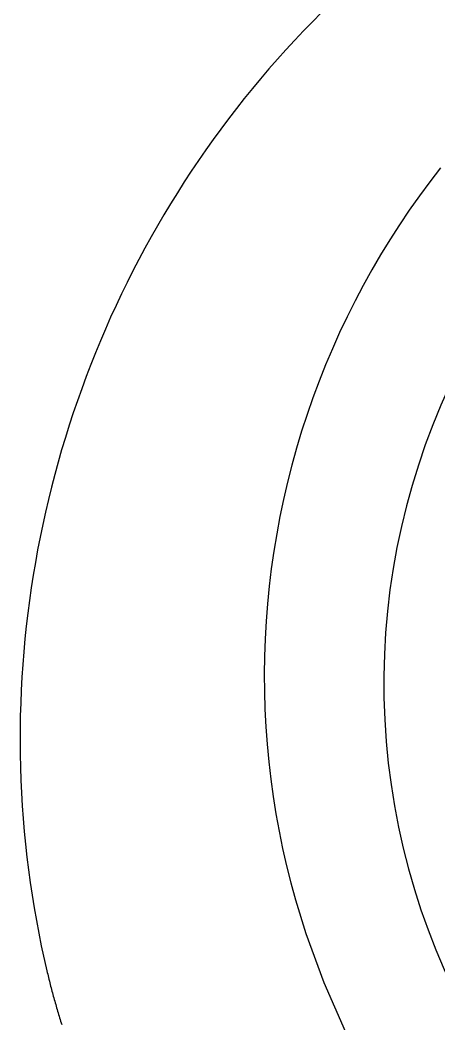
# Model space of a CAD drawing. Extents: x 527 to 614, y 487 to 635.
# Drawn here: x 563.046 to 564.798, y 507.548 to 511.745 of the extents above; entities that cross this region are included whole.
import ezdxf

# ---------------------------------------------------------------- set-up
doc = ezdxf.new("R2010")
doc.units = 0
doc.header["$MEASUREMENT"] = 0
doc.layers.add('1', color=4, linetype='Continuous')
doc.layers.add('SPA', color=2, linetype='Continuous')

# ---------------------------------------------------------------- blocks, each defined once
blk = doc.blocks.new('main_control')
at = {"color": 4, "linetype": 'Continuous'}
blk.add_arc((8.171, 15.6926), 2.952, 127.2, 238.6532, dxfattribs=at)
blk = doc.blocks.new('2010VANGUARD')
at = {"layer": '1', "color": 3, "linetype": 'Continuous'}
for points in [[(37.4063, 6.75), (37.3685, 6.712), (37.3311, 6.6734), (37.2943, 6.6344), (37.2579, 6.5949), (37.222, 6.555), (37.1867, 6.5146), (37.1518, 6.4737), (37.1175, 6.4324), (37.0836, 6.3907), (37.0504, 6.3485), (37.0176, 6.3059), (36.9854, 6.263), (36.9537, 6.2196), (36.9225, 6.1758), (36.892, 6.1316), (36.8619, 6.087), (36.8325, 6.0421), (36.8036, 5.9968), (36.7753, 5.9511), (36.7475, 5.9051), (36.7204, 5.8588), (36.6938, 5.8121), (36.6678, 5.765), (36.6424, 5.7177), (36.6176, 5.67), (36.5934, 5.622), (36.5698, 5.5737), (36.5468, 5.5251), (36.5244, 5.4763), (36.5026, 5.4271), (36.4815, 5.3777), (36.4609, 5.328), (36.441, 5.2781), (36.4217, 5.2279), (36.4031, 5.1775), (36.385, 5.1268), (36.3676, 5.076), (36.3509, 5.0249), (36.3348, 4.9736), (36.3193, 4.9221), (36.3045, 4.8704), (36.2903, 4.8185), (36.2768, 4.7665), (36.2639, 4.7143), (36.2517, 4.6619), (36.2401, 4.6094), (36.2292, 4.5568), (36.2189, 4.504), (36.2094, 4.4511), (36.2004, 4.3981), (36.1922, 4.3449), (36.1846, 4.2917), (36.1776, 4.2384), (36.1714, 4.185), (36.1658, 4.1315), (36.1609, 4.078), (36.1566, 4.0244), (36.1531, 3.9708), (36.1502, 3.9171), (36.148, 3.8634), (36.1464, 3.8096), (36.1455, 3.7559), (36.1454, 3.7021), (36.1458, 3.6484), (36.147, 3.5946), (36.1488, 3.5409), (36.1514, 3.4872), (36.1545, 3.4336), (36.1584, 3.38), (36.163, 3.3264), (36.1682, 3.2729), (36.1741, 3.2195), (36.1807, 3.1662), (36.1879, 3.1129), (36.1959, 3.0598), (36.2045, 3.0068), (36.2138, 2.9538), (36.2237, 2.901), (36.2343, 2.8484), (36.2576, 2.7435)], [(36.2576, 2.7435), (36.2593, 2.7364), (36.261, 2.7294), (36.2627, 2.7223), (36.2644, 2.7152), (36.2662, 2.7082), (36.2679, 2.7011), (36.2697, 2.6941), (36.2715, 2.687), (36.2733, 2.68), (36.2751, 2.6729), (36.277, 2.6659), (36.2788, 2.6589), (36.2807, 2.6519), (36.2826, 2.6449), (36.2845, 2.6378), (36.2865, 2.6308), (36.2884, 2.6239), (36.2904, 2.6169), (36.2924, 2.6099), (36.2944, 2.6029), (36.2964, 2.5959), (36.2984, 2.589), (36.3004, 2.582), (36.3025, 2.5751), (36.3046, 2.5681), (36.3067, 2.5612), (36.3088, 2.5543), (36.3109, 2.5474), (36.3131, 2.5405), (36.3152, 2.5335), (36.3174, 2.5267), (36.3196, 2.5198)]]:
    blk.add_lwpolyline(points, dxfattribs=at)
at = {"layer": 'SPA'}
for points in [[(37.9047, 6.1014), (37.8597, 6.0431), (37.816, 5.9838), (37.7735, 5.9236), (37.7324, 5.8625), (37.6925, 5.8005), (37.654, 5.7377), (37.6169, 5.6741), (37.5811, 5.6097), (37.5467, 5.5445), (37.5137, 5.4786), (37.4821, 5.412), (37.452, 5.3448), (37.4233, 5.2769), (37.3961, 5.2084), (37.3703, 5.1394), (37.3461, 5.0698), (37.3234, 4.9997), (37.3021, 4.9291), (37.2825, 4.8581), (37.2643, 4.7867), (37.2477, 4.715), (37.2326, 4.6429), (37.219, 4.5705), (37.207, 4.4978), (37.1966, 4.4249), (37.1877, 4.3518), (37.1804, 4.2786), (37.1747, 4.2052), (37.1706, 4.1318), (37.168, 4.0583), (37.167, 3.9847), (37.1677, 3.9112), (37.1699, 3.8378), (37.1736, 3.7644), (37.179, 3.6911), (37.1859, 3.6179), (37.1944, 3.5449), (37.2045, 3.4721), (37.2161, 3.3995), (37.2293, 3.3271), (37.244, 3.2551), (37.2602, 3.1833), (37.278, 3.1119), (37.2973, 3.0408), (37.3406, 2.9001)], [(37.3406, 2.9001), (37.4159, 2.6946), (37.5059, 2.4907), (37.6109, 2.2898), (37.7306, 2.0935), (37.8649, 1.9034), (38.0134, 1.721), (38.1752, 1.5479), (38.3496, 1.3854), (38.5354, 1.2349), (38.7313, 1.0975), (38.9359, 0.9743), (39.1476, 0.8659), (39.3649, 0.7728), (39.8094, 0.6338)]]:
    blk.add_lwpolyline(points, dxfattribs=at)
at = {"layer": '1', "color": 1}
blk.add_blockref('main_control', (32.448, -11.7479), dxfattribs=at)

msp = doc.modelspace()

# ---------------------------------------------------------------- block references
at = {"layer": '1'}
msp.add_blockref('2010VANGUARD', (526.9005, 505.0267), dxfattribs=at)

doc.saveas('drawing.dxf')
